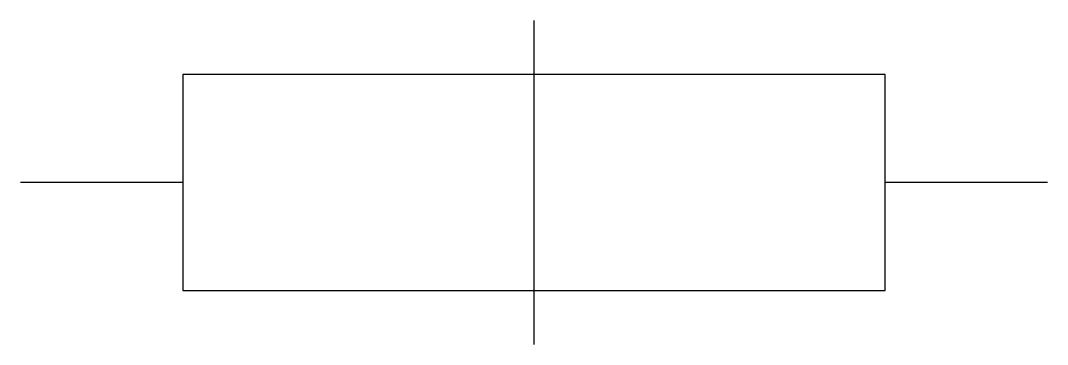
# Model space of a CAD drawing. Extents: x -4.75 to 4.75, y -1.5 to 1.5.
import ezdxf

# ---------------------------------------------------------------- set-up
doc = ezdxf.new("R2010")
doc.units = 0
doc.header["$MEASUREMENT"] = 0

msp = doc.modelspace()

# ---------------------------------------------------------------- linework, layer by layer
for p, q in [((0, -1.5), (0, 1.5)), ((-3.25, 0), (-4.75, 0)), ((4.75, 0), (3.25, 0))]:
    msp.add_line(p, q)
at = {"flags": 128}
msp.add_lwpolyline([(-3.25, 1), (-3.25, -1), (3.25, -1), (3.25, 1)], close=True, dxfattribs=at)

doc.saveas('drawing.dxf')
